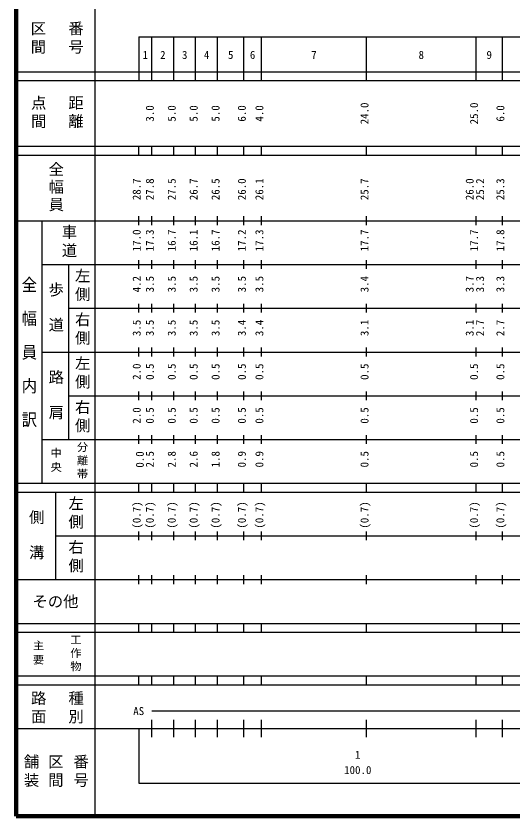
# Model space of a CAD drawing. Units: millimetres on the paper, enlarged 1000 times. Extents: x 40000 to 680000, y 20000 to 380000.
# Drawn here: x 40000 to 153427, y 20000 to 202759 of the extents above; entities that cross this region are included whole.
import ezdxf
from ezdxf.enums import TextEntityAlignment as Align

# ---------------------------------------------------------------- set-up
doc = ezdxf.new("R2010")
doc.units = ezdxf.units.MM
doc.header["$LTSCALE"] = 1000
doc.layers.add('M-TTL', color=2, linetype='Continuous', lineweight=140)
doc.layers.add('M-TTL-BAND', color=7, linetype='Continuous', lineweight=25)
doc.styles.add('@ＭＳ ゴシック', font='')
doc.styles.add('ＭＳ ゴシック', font='')
doc.styles.get('@ＭＳ ゴシック').set_extended_font_data('@MS Gothic')
doc.styles.get('ＭＳ ゴシック').set_extended_font_data('MS Gothic')

msp = doc.modelspace()

# ---------------------------------------------------------------- linework, layer by layer
at = {"layer": 'M-TTL'}
for p, q in [((40000, 380000), (40000, 20000)), ((40000, 20000), (680000, 20000))]:
    msp.add_line(p, q, dxfattribs=at)
at = {"layer": 'M-TTL-BAND'}
for p, q in [((58000, 370000), (58000, 20000)), ((68000, 198000), (579000, 198000)), ((68000, 198000), (68000, 188000)), ((71000, 188000), (71000, 198000)), ((76000, 188000), (76000, 198000)), ((81000, 188000), (81000, 198000)), ((86000, 188000), (86000, 198000)), ((92000, 188000), (92000, 198000)), ((96000, 188000), (96000, 198000)), ((120000, 188000), (120000, 198000)), ((145000, 188000), (145000, 198000)), ((151000, 188000), (151000, 198000)), ((40000, 190000), (579000, 190000)), ((40000, 188000), (579000, 188000)), ((40000, 173000), (579000, 173000)), ((68000, 171000), (68000, 173000)), ((71000, 171000), (71000, 173000)), ((76000, 171000), (76000, 173000)), ((81000, 171000), (81000, 173000)), ((86000, 171000), (86000, 173000)), ((92000, 171000), (92000, 173000)), ((96000, 171000), (96000, 173000)), ((120000, 171000), (120000, 173000)), ((145000, 171000), (145000, 173000)), ((151000, 171000), (151000, 173000)), ((40000, 171000), (579000, 171000)), ((40000, 156000), (579000, 156000)), ((46000, 96000), (46000, 156000)), ((68000, 155000), (68000, 157000)), ((71000, 155000), (71000, 157000)), ((76000, 155000), (76000, 157000)), ((81000, 155000), (81000, 157000)), ((86000, 155000), (86000, 157000)), ((92000, 155000), (92000, 157000)), ((96000, 155000), (96000, 157000)), ((120000, 155000), (120000, 157000)), ((145000, 155000), (145000, 157000)), ((151000, 155000), (151000, 157000)), ((68000, 145000), (68000, 147000)), ((71000, 145000), (71000, 147000)), ((76000, 145000), (76000, 147000)), ((81000, 145000), (81000, 147000)), ((86000, 145000), (86000, 147000)), ((92000, 145000), (92000, 147000)), ((96000, 145000), (96000, 147000)), ((120000, 145000), (120000, 147000)), ((145000, 145000), (145000, 147000)), ((151000, 145000), (151000, 147000)), ((46000, 146000), (579000, 146000)), ((52000, 146000), (52000, 106000)), ((52000, 136000), (579000, 136000)), ((68000, 135000), (68000, 137000)), ((71000, 135000), (71000, 137000)), ((76000, 135000), (76000, 137000)), ((81000, 135000), (81000, 137000)), ((86000, 135000), (86000, 137000)), ((92000, 135000), (92000, 137000)), ((96000, 135000), (96000, 137000)), ((120000, 135000), (120000, 137000)), ((145000, 135000), (145000, 137000)), ((151000, 135000), (151000, 137000)), ((68000, 125000), (68000, 127000)), ((71000, 125000), (71000, 127000)), ((76000, 125000), (76000, 127000)), ((81000, 125000), (81000, 127000)), ((86000, 125000), (86000, 127000)), ((92000, 125000), (92000, 127000)), ((96000, 125000), (96000, 127000)), ((120000, 125000), (120000, 127000)), ((145000, 125000), (145000, 127000)), ((151000, 125000), (151000, 127000)), ((46000, 126000), (579000, 126000)), ((68000, 115000), (68000, 117000)), ((71000, 115000), (71000, 117000)), ((76000, 115000), (76000, 117000)), ((81000, 115000), (81000, 117000)), ((86000, 115000), (86000, 117000)), ((92000, 115000), (92000, 117000)), ((96000, 115000), (96000, 117000)), ((120000, 115000), (120000, 117000)), ((145000, 115000), (145000, 117000)), ((151000, 115000), (151000, 117000)), ((52000, 116000), (579000, 116000)), ((68000, 105000), (68000, 107000)), ((71000, 105000), (71000, 107000)), ((76000, 105000), (76000, 107000)), ((81000, 105000), (81000, 107000)), ((86000, 105000), (86000, 107000)), ((92000, 105000), (92000, 107000)), ((96000, 105000), (96000, 107000)), ((120000, 105000), (120000, 107000)), ((145000, 105000), (145000, 107000)), ((151000, 105000), (151000, 107000)), ((46000, 106000), (579000, 106000)), ((40000, 96000), (579000, 96000)), ((68000, 94000), (68000, 96000)), ((71000, 94000), (71000, 96000)), ((76000, 94000), (76000, 96000)), ((81000, 94000), (81000, 96000)), ((86000, 94000), (86000, 96000)), ((92000, 94000), (92000, 96000)), ((96000, 94000), (96000, 96000)), ((120000, 94000), (120000, 96000)), ((145000, 94000), (145000, 96000)), ((151000, 94000), (151000, 96000)), ((40000, 94000), (579000, 94000)), ((49000, 94000), (49000, 74000)), ((68000, 83000), (68000, 85000)), ((71000, 83000), (71000, 85000)), ((76000, 83000), (76000, 85000)), ((81000, 83000), (81000, 85000)), ((86000, 83000), (86000, 85000)), ((92000, 83000), (92000, 85000)), ((96000, 83000), (96000, 85000)), ((120000, 83000), (120000, 85000)), ((145000, 83000), (145000, 85000)), ((151000, 83000), (151000, 85000)), ((49000, 84000), (579000, 84000)), ((68000, 73000), (68000, 75000)), ((71000, 73000), (71000, 75000)), ((76000, 73000), (76000, 75000)), ((81000, 73000), (81000, 75000)), ((86000, 73000), (86000, 75000)), ((92000, 73000), (92000, 75000)), ((96000, 73000), (96000, 75000)), ((120000, 73000), (120000, 75000)), ((145000, 73000), (145000, 75000)), ((151000, 73000), (151000, 75000)), ((40000, 74000), (579000, 74000)), ((40000, 64000), (579000, 64000)), ((68000, 62000), (68000, 64000)), ((71000, 62000), (71000, 64000)), ((76000, 62000), (76000, 64000)), ((81000, 62000), (81000, 64000)), ((86000, 62000), (86000, 64000)), ((92000, 62000), (92000, 64000)), ((96000, 62000), (96000, 64000)), ((120000, 62000), (120000, 64000)), ((145000, 62000), (145000, 64000)), ((151000, 62000), (151000, 64000)), ((40000, 62000), (579000, 62000)), ((40000, 52000), (579000, 52000)), ((68000, 50000), (68000, 52000)), ((71000, 50000), (71000, 52000)), ((76000, 50000), (76000, 52000)), ((81000, 50000), (81000, 52000)), ((86000, 50000), (86000, 52000)), ((92000, 50000), (92000, 52000)), ((96000, 50000), (96000, 52000)), ((120000, 50000), (120000, 52000)), ((145000, 50000), (145000, 52000)), ((151000, 50000), (151000, 52000)), ((40000, 50000), (579000, 50000)), ((71000, 44000), (428500, 44000)), ((71000, 38000), (71000, 42000)), ((76000, 38000), (76000, 42000)), ((81000, 38000), (81000, 42000)), ((86000, 38000), (86000, 42000)), ((92000, 38000), (92000, 42000)), ((96000, 38000), (96000, 42000)), ((120000, 38000), (120000, 42000)), ((145000, 38000), (145000, 42000)), ((151000, 38000), (151000, 42000)), ((40000, 40000), (579000, 40000)), ((68000, 40000), (68000, 27500)), ((68000, 27500), (579000, 27500))]:
    msp.add_line(p, q, dxfattribs=at)

# ---------------------------------------------------------------- texts
at = {"layer": 'M-TTL-BAND', "style": 'ＭＳ ゴシック'}
for s, p in [('1', (69500, 192405)), ('2', (73500, 192405)), ('3', (78500, 192405)), ('4', (83500, 192405)), ('5', (89000, 192405)), ('6', (94000, 192405)), ('7', (108000, 192405)), ('8', (132500, 192405)), ('9', (148000, 192405)), ('AS', (68000, 42500)), ('1', (118000, 32523)), ('100.0', (118000, 29033))]:
    msp.add_text(s, height=1833, dxfattribs=at).set_placement(p, align=Align.BOTTOM_CENTER)
for s, p in [('24.0', (121000, 180500)), ('25.0', (146000, 180500)), ('3.0', (72000, 180500)), ('5.0', (77000, 180500)), ('5.0', (82000, 180500)), ('5.0', (87000, 180500)), ('6.0', (93000, 180500)), ('4.0', (97000, 180500)), ('6.0', (152000, 180500)), ('28.7', (69000, 163174)), ('27.8', (72000, 163174)), ('27.5', (77000, 163174)), ('26.7', (82000, 163174)), ('26.5', (87000, 163174)), ('26.0', (93000, 163174)), ('26.1', (97000, 163174)), ('25.7', (121000, 163174)), ('26.0', (145000, 163174)), ('25.2', (147370, 163174)), ('25.3', (152000, 163174)), ('17.0', (69000, 151500)), ('17.3', (72000, 151500)), ('16.7', (77000, 151500)), ('16.1', (82000, 151500)), ('16.7', (87000, 151500)), ('17.2', (93000, 151500)), ('17.3', (97000, 151500)), ('17.7', (121000, 151500)), ('17.7', (146000, 151500)), ('17.8', (152000, 151500)), ('4.2', (69000, 141500)), ('3.5', (72000, 141500)), ('3.5', (77000, 141500)), ('3.5', (82000, 141500)), ('3.5', (87000, 141500)), ('3.5', (93000, 141500)), ('3.5', (97000, 141500)), ('3.4', (121000, 141500)), ('3.7', (145000, 141500)), ('3.3', (147370, 141500)), ('3.3', (152000, 141500)), ('3.5', (69000, 131500)), ('3.5', (72000, 131500)), ('3.5', (77000, 131500)), ('3.5', (82000, 131500)), ('3.5', (87000, 131500)), ('3.4', (93000, 131500)), ('3.4', (97000, 131500)), ('3.1', (121000, 131500)), ('3.1', (145000, 131500)), ('2.7', (147370, 131500)), ('2.7', (152000, 131500)), ('2.0', (69000, 121500)), ('0.5', (72000, 121500)), ('0.5', (77000, 121500)), ('0.5', (82000, 121500)), ('0.5', (87000, 121500)), ('0.5', (93000, 121500)), ('0.5', (97000, 121500)), ('0.5', (121000, 121500)), ('0.5', (146000, 121500)), ('0.5', (152000, 121500)), ('2.0', (69000, 111500)), ('0.5', (72000, 111500)), ('0.5', (77000, 111500)), ('0.5', (82000, 111500)), ('0.5', (87000, 111500)), ('0.5', (93000, 111500)), ('0.5', (97000, 111500)), ('0.5', (121000, 111500)), ('0.5', (146000, 111500)), ('0.5', (152000, 111500)), ('0.0', (69714, 101445)), ('2.5', (72000, 101500)), ('2.8', (77000, 101500)), ('2.6', (82000, 101500)), ('1.8', (87000, 101500)), ('0.9', (93000, 101500)), ('0.9', (97000, 101500)), ('0.5', (121000, 101500)), ('0.5', (146000, 101500)), ('0.5', (152000, 101500)), ('(0.7)', (69000, 88764)), ('(0.7)', (72000, 88764)), ('(0.7)', (77000, 88764)), ('(0.7)', (82000, 88764)), ('(0.7)', (87000, 88764)), ('(0.7)', (93000, 88764)), ('(0.7)', (97000, 88764)), ('(0.7)', (121000, 88764)), ('(0.7)', (146000, 88764)), ('(0.7)', (152000, 88764))]:
    msp.add_text(s, height=1833, rotation=90, dxfattribs=at).set_placement(p, align=Align.BOTTOM_CENTER)
at = {"layer": 'M-TTL-BAND', "style": '@ＭＳ ゴシック', "width": 1.1}
msp.add_text('全\u3000幅\u3000員\u3000内\u3000訳', height=2566, rotation=270, dxfattribs=at).set_placement((43000, 126000), align=Align.MIDDLE_CENTER)
at = {"layer": 'M-TTL-BAND', "style": 'ＭＳ ゴシック'}
msp.add_text('その他', height=2566, dxfattribs=at).set_placement((49000, 69000), align=Align.MIDDLE_CENTER)
at = {"layer": 'M-TTL-BAND', "attachment_point": 5, "rotation": 270, "style": '@ＭＳ ゴシック'}
for s, insert, char_height in [('\\T1.2;区間', (45000, 197500), 2566), ('\\T1.2;番号', (53500, 197500), 2566), ('\\T1.2;点間', (45000, 180500), 2566), ('\\T1.2;距離', (53500, 180500), 2566), ('\\T1.15;全幅員', (49000, 163500), 2566), ('\\T1.2;車道', (52000, 151000), 2566), ('\\T1.2;左側', (55000, 141000), 2566), ('\\T1.15;歩\u3000道', (49000, 136000), 2566), ('\\T1.2;右側', (55000, 131000), 2566), ('\\T1.2;左側', (55000, 121000), 2566), ('\\T1.15;路\u3000肩', (49000, 116000), 2566), ('\\T1.2;右側', (55000, 111000), 2566), ('\\T1.22;分離帯', (55000, 101000), 1833), ('\\T1.29;中央', (49000, 101000), 1833), ('\\T1.2;左側', (53500, 89000), 2566), ('\\T1.15;側\u3000溝', (44500, 84000), 2566), ('\\T1.2;右側', (53500, 79000), 2566), ('\\T1.22;工作物', (53500, 57000), 1833), ('\\T1.29;主要', (45000, 57000), 1833), ('\\T1.2;路面', (45000, 44500), 2566), ('\\T1.2;種別', (53500, 44500), 2566), ('\\T1.2;舗装', (43333, 30000), 2566), ('\\T1.2;区間', (49000, 30000), 2566), ('\\T1.2;番号', (54667, 30000), 2566)]:
    msp.add_mtext(s, dxfattribs=dict(at, insert=insert, char_height=char_height))

doc.saveas('drawing.dxf')
